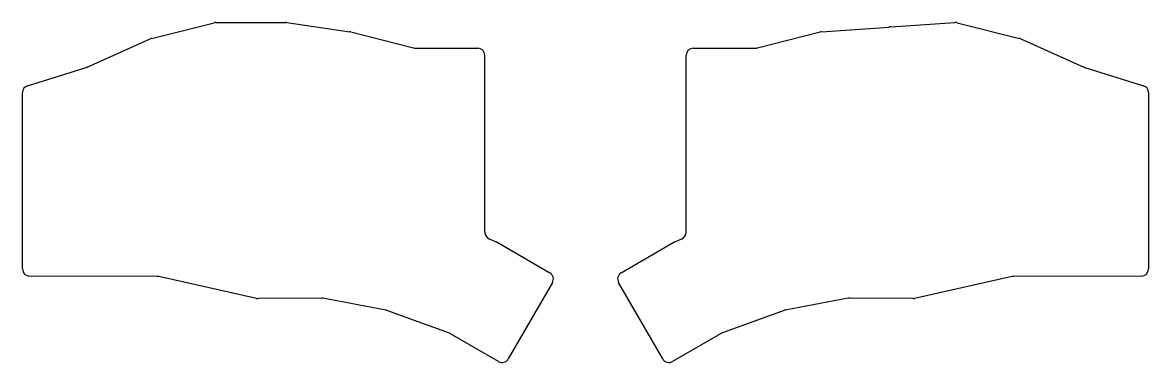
# Model space of a CAD drawing. Header units: millimetres. Extents: x 40 to 356, y -134 to -38.
import ezdxf

# ---------------------------------------------------------------- set-up
doc = ezdxf.new("R2010")
doc.units = ezdxf.units.MM

msp = doc.modelspace()

# ---------------------------------------------------------------- linework, layer by layer
for p, q in [((76.17, -42.78), (93.76, -38.38)), ((94.25, -38.32), (113.86, -38.32)), ((114.14, -38.34), (131.89, -40.9)), ((132.1, -40.95), (149.76, -45.46)), ((246.24, -45.46), (263.82, -40.97)), ((264.18, -40.91), (283.25, -39.6)), ((283.73, -39.57), (283.25, -39.57)), ((283.25, -39.57), (283.25, -39.6)), ((283.73, -39.57), (301.68, -38.34)), ((302.31, -38.4), (319.83, -42.78)), ((58.11, -50.85), (75.84, -42.89)), ((320.16, -42.89), (337.89, -50.85)), ((150.25, -45.52), (167.75, -45.52)), ((228.25, -45.52), (245.75, -45.52)), ((169.75, -97.21), (169.75, -47.52)), ((226.25, -97.21), (226.25, -47.52)), ((41.41, -56.06), (57.88, -50.94)), ((338.12, -50.94), (354.59, -56.06)), ((40, -107.51), (40, -57.97)), ((356, -57.97), (356, -107.51)), ((170.95, -99.04), (173.16, -100.01)), ((173.36, -100.11), (187.98, -108.55)), ((208.02, -108.55), (222.64, -100.11)), ((222.84, -100.01), (225.05, -99.04)), ((77.78, -109.6), (41.99, -109.51)), ((105.66, -115.75), (78.21, -109.65)), ((317.79, -109.65), (290.34, -115.75)), ((354.01, -109.51), (318.22, -109.6)), ((188.71, -111.29), (176.32, -132.76)), ((219.68, -132.76), (207.29, -111.29)), ((123.87, -115.66), (106.11, -115.8)), ((141.98, -119.08), (124.26, -115.69)), ((271.74, -115.69), (254.02, -119.08)), ((289.89, -115.8), (272.13, -115.66)), ((159.83, -125.54), (142.29, -119.16)), ((253.71, -119.16), (236.17, -125.54)), ((173.58, -133.49), (160.14, -125.69)), ((235.86, -125.69), (222.42, -133.49))]:
    msp.add_line(p, q)
for centre, start, end in [((94.25, -40.32), 90, 104.0362), ((113.86, -40.32), 81.7808, 90), ((131.61, -42.88), 75.6646, 81.7808), ((264.32, -42.9), 93.9141, 104.3354), ((301.82, -40.34), 75.9638, 93.9141), ((76.66, -44.72), 104.0362, 114.1748), ((319.34, -44.72), 65.8252, 75.9638), ((150.25, -43.52), 255.6646, 270), ((167.75, -47.52), 0, 90), ((228.25, -47.52), 90, 180), ((245.75, -43.52), 270, 284.3354), ((57.29, -49.03), 287.2815, 294.1748), ((338.71, -49.03), 245.8252, 252.7185), ((42, -57.97), 107.2815, 180), ((354, -57.97), 0, 72.7185), ((171.75, -97.21), 180, 246.3996), ((224.25, -97.21), 293.6004, 0), ((172.36, -101.84), 60, 66.3996), ((223.64, -101.84), 113.6004, 120), ((42, -107.51), 180, 269.8492), ((77.78, -111.6), 77.4625, 89.8492), ((186.98, -110.29), 330, 60), ((209.02, -110.29), 120, 210), ((318.22, -111.6), 90.1508, 102.5375), ((354, -107.51), 270.1508, 0), ((106.09, -113.8), 257.4625, 270.448), ((123.89, -117.66), 79.1954, 90.448), ((272.11, -117.66), 89.552, 100.8046), ((289.91, -113.8), 269.552, 282.5375), ((141.6, -121.04), 70, 79.1954), ((254.4, -121.04), 100.8046, 110), ((159.14, -127.42), 59.8759, 70), ((236.86, -127.42), 110, 120.1241), ((174.58, -131.76), 239.8759, 330), ((221.42, -131.76), 210, 300.1241)]:
    msp.add_arc(centre, 2, start, end)

doc.saveas('drawing.dxf')
